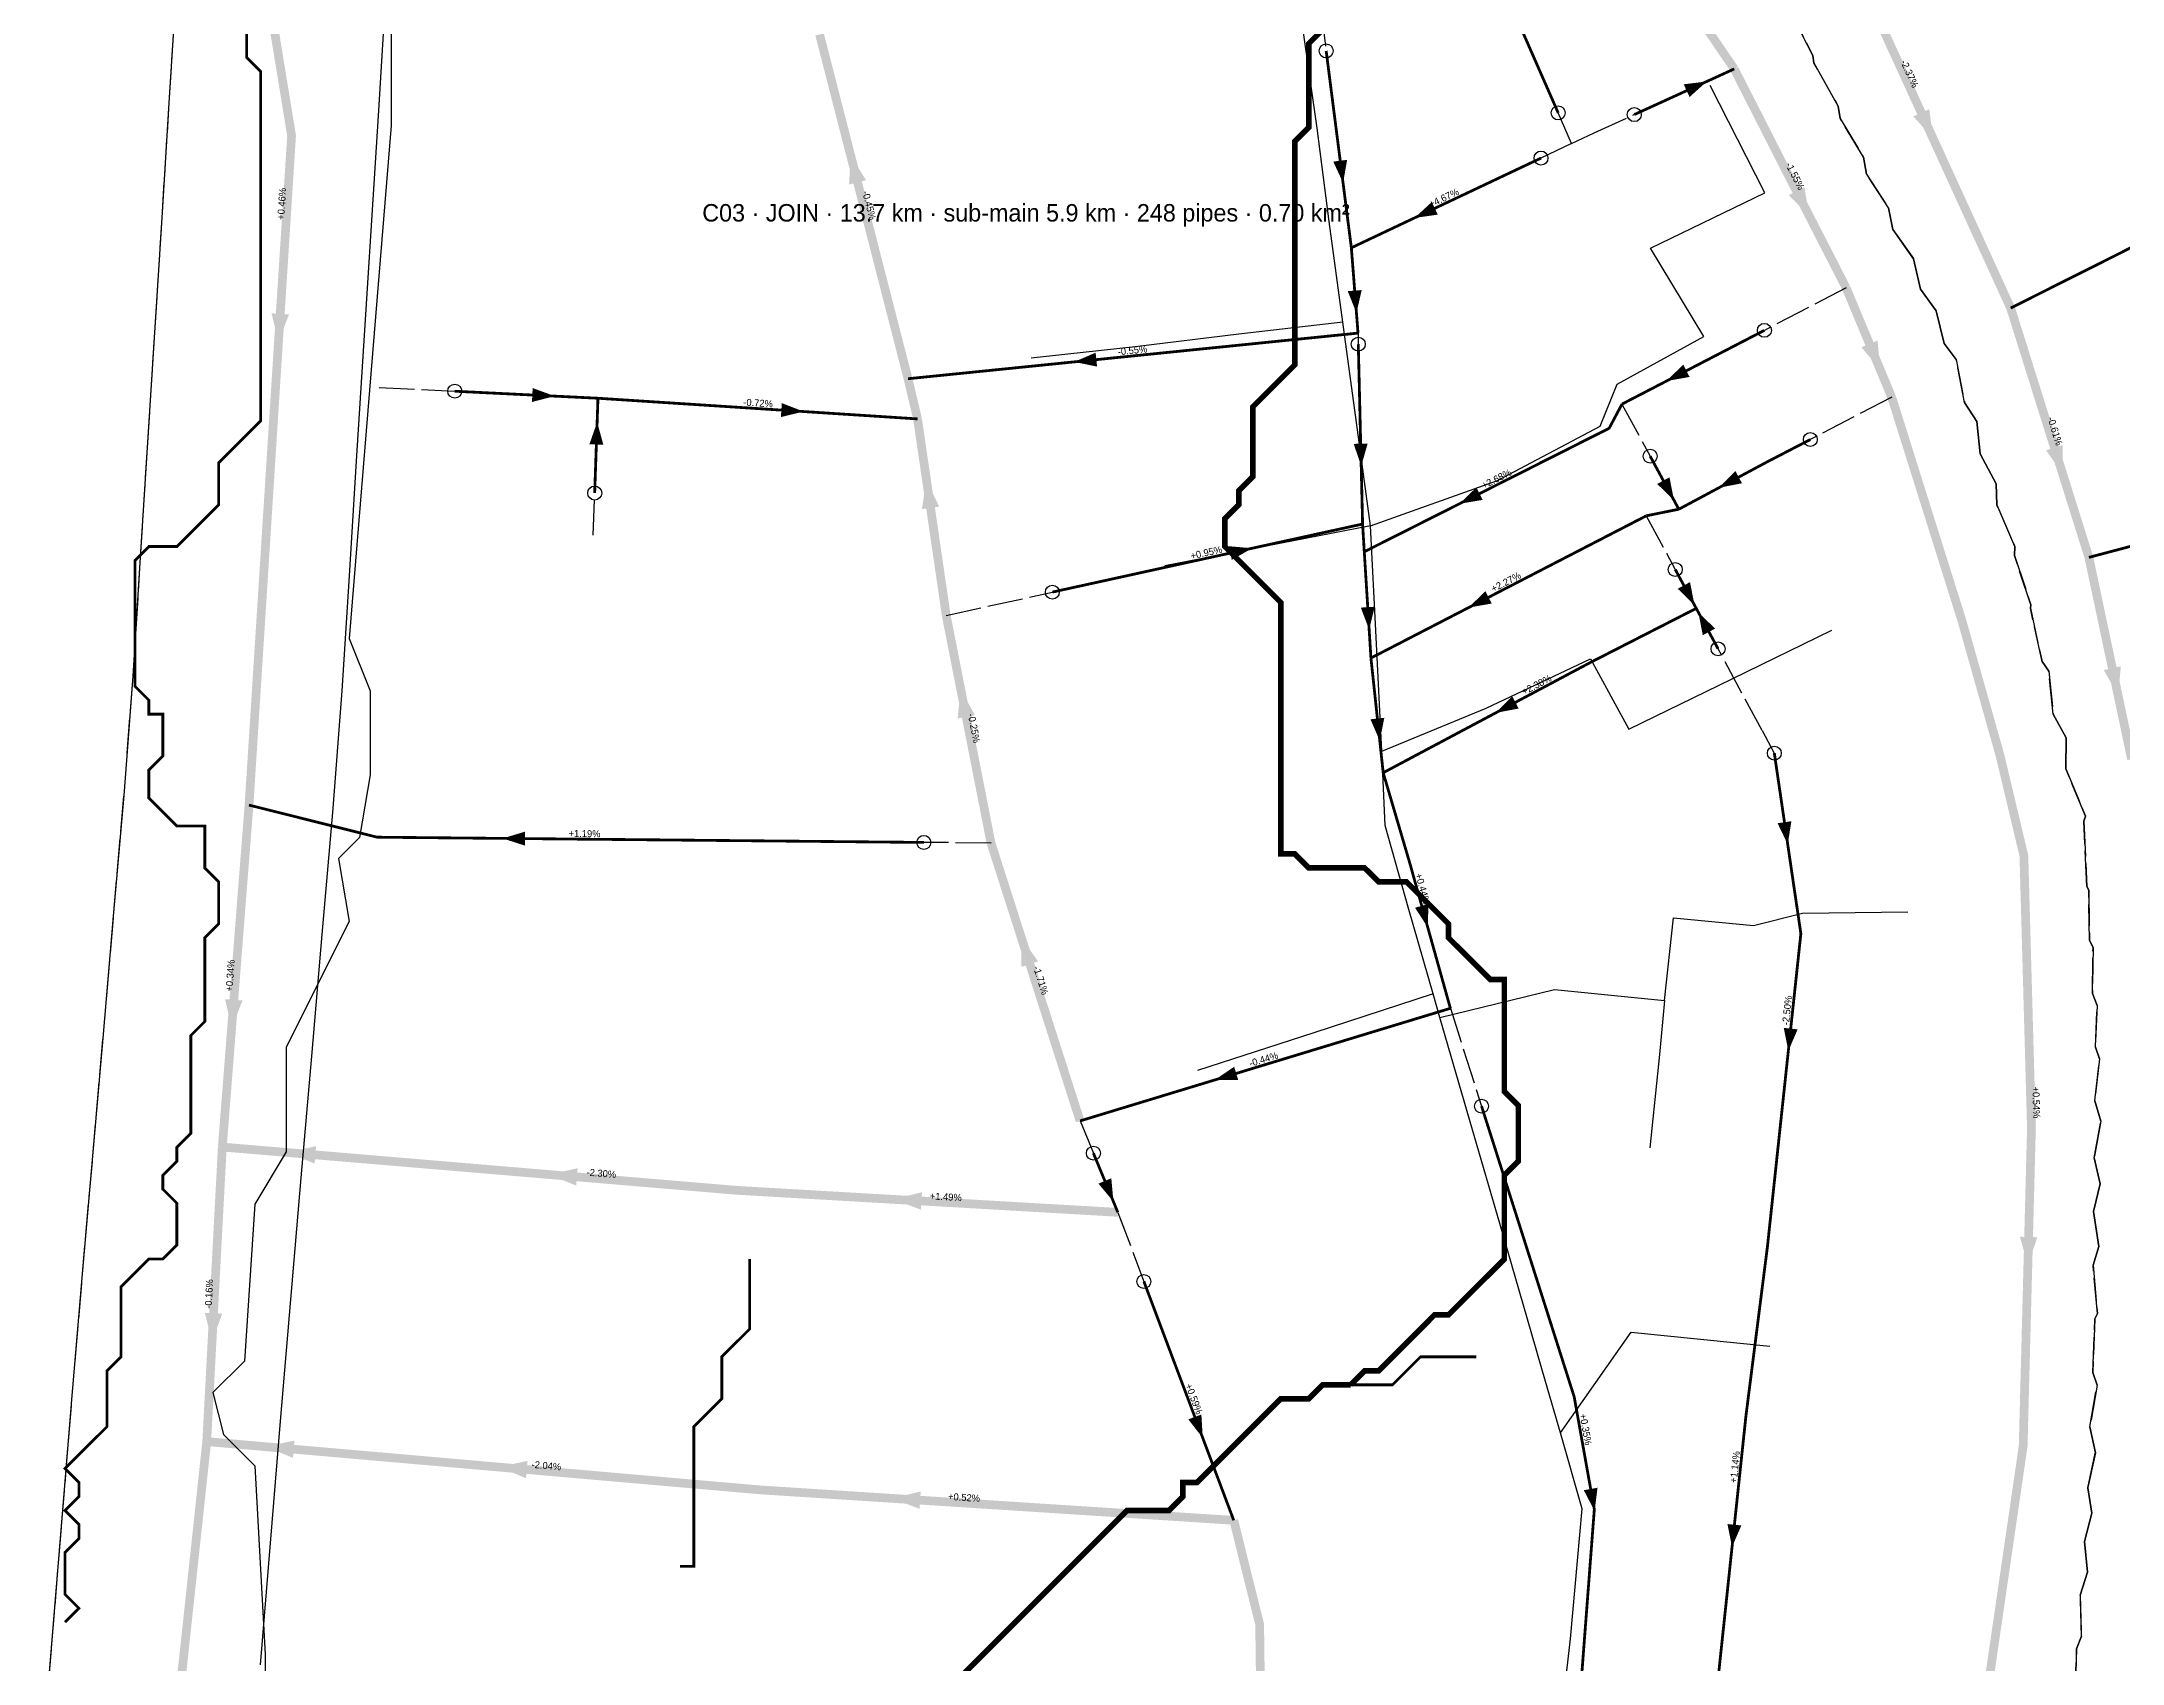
# Model space of a CAD drawing. Header units: metres. Extents: x 441395 to 476894, y 2561381 to 2578972.
# Drawn here: x 449893 to 450489, y 2567890 to 2568354 of the extents above; entities that cross this region are included whole.
import ezdxf
from ezdxf.enums import TextEntityAlignment as Align

# ---------------------------------------------------------------- set-up
doc = ezdxf.new("R2010")
doc.units = ezdxf.units.M
doc.header["$LTSCALE"] = 8
doc.linetypes.add('DASHDOT', pattern=[3.556, 2.54, -0.508, 0, -0.508])
doc.linetypes.add('DASHED', pattern=[1.524, 1.27, -0.254])
for name, color, linetype in [('A_ARROWS', 7, 'Continuous'), ('A_BRANCH', 7, 'Continuous'), ('A_BUILT_2006', 252, 'Continuous'), ('A_CATCH_LABEL', 7, 'Continuous'), ('A_CATCHMENTS', 7, 'Continuous'), ('A_ENVELOPE', 3, 'Continuous'), ('A_GRADIENT', 8, 'Continuous'), ('A_HEAD_GAP', 8, 'Continuous'), ('A_HEADS', 8, 'Continuous'), ('A_LATERAL', 7, 'Continuous'), ('A_STREAMS', 5, 'Continuous'), ('A_SUBMAIN', 7, 'Continuous'), ('A_WADI', 4, 'Continuous')]:
    doc.layers.add(name, color=color, linetype=linetype)

msp = doc.modelspace()

# ---------------------------------------------------------------- linework, layer by layer
at = {"layer": 'A_ARROWS', "color": 3}
for points in [[(450370.17, 2568342.84), (450365.18, 2568338.36), (450363.52, 2568342)], [(450124.93, 2568321.67), (450129.34, 2568314.54), (450124.5, 2568313.3)], [(450265.96, 2568313.77), (450263.16, 2568319.86), (450267.13, 2568320.37)], [(450399.47, 2568304.29), (450393.6, 2568310.27), (450398.05, 2568312.55)], [(450286.44, 2568303.74), (450291.37, 2568308.29), (450293.08, 2568304.67)], [(450269.79, 2568276.53), (450267.3, 2568282.75), (450271.29, 2568283.06)], [(449961.09, 2568268.26), (449959.1, 2568276.4), (449964.09, 2568276.08)], [(450419.79, 2568260.26), (450414.4, 2568266.68), (450419.02, 2568268.61)], [(450188.94, 2568262.49), (450195.1, 2568265.13), (450195.51, 2568261.15)], [(450358.59, 2568257.01), (450363.36, 2568261.73), (450365.19, 2568258.18)], [(450040.17, 2568252.69), (450033.68, 2568251.01), (450033.88, 2568255)], [(450111.49, 2568248.27), (450104.97, 2568246.69), (450105.23, 2568250.68)], [(450052.35, 2568245.22), (450054.12, 2568238.76), (450050.13, 2568238.89)], [(450271.16, 2568232.66), (450269, 2568239.01), (450273, 2568239.1)], [(450373.61, 2568226.46), (450378.31, 2568231.24), (450380.2, 2568227.72)], [(450146.66, 2568228.59), (450150.29, 2568221.04), (450145.34, 2568220.32)], [(450299.31, 2568221.87), (450304.12, 2568226.53), (450305.92, 2568222.96)], [(450360.72, 2568222.85), (450355.92, 2568227.53), (450359.44, 2568229.43)], [(450239.92, 2568209.11), (450234.1, 2568205.78), (450233.24, 2568209.69)], [(450301.93, 2568192.12), (450306.7, 2568196.84), (450308.53, 2568193.28)], [(450366.59, 2568192.82), (450361.8, 2568197.51), (450365.32, 2568199.41)], [(450273.43, 2568185.85), (450271.03, 2568192.11), (450275.02, 2568192.36)], [(450367.7, 2568190.78), (450372.49, 2568186.1), (450368.97, 2568184.2)], [(450156.48, 2568168.7), (450160.47, 2568161.33), (450155.57, 2568160.37)], [(450309.67, 2568161.96), (450314.38, 2568166.73), (450316.26, 2568163.2)], [(450276.47, 2568153.97), (450273.8, 2568160.12), (450277.78, 2568160.55)], [(450393.3, 2568124.31), (450390.39, 2568130.35), (450394.35, 2568130.93)], [(450025.28, 2568126), (450031.7, 2568127.94), (450031.66, 2568123.94)], [(450290.21, 2568100.51), (450286.57, 2568106.14), (450290.42, 2568107.21)], [(450173.81, 2568097.6), (450178.63, 2568090.74), (450173.87, 2568089.21)], [(449947.67, 2568071.79), (449945.8, 2568079.96), (449950.79, 2568079.57)], [(450393.47, 2568065.15), (450392.16, 2568071.73), (450396.14, 2568071.3)], [(450229.23, 2568056.82), (450234.77, 2568060.59), (450235.94, 2568056.76)], [(449963.67, 2568036.02), (449971.85, 2568037.84), (449971.44, 2568032.86)], [(450038.58, 2568029.72), (450046.76, 2568031.54), (450046.34, 2568026.56)], [(450200.19, 2568021.97), (450195.9, 2568027.12), (450199.59, 2568028.65)], [(450137.23, 2568022.61), (450145.36, 2568024.64), (450145.07, 2568019.65)], [(450462.07, 2568003.83), (450459.78, 2568011.89), (450464.78, 2568011.76)], [(449942.06, 2567981.98), (449939.99, 2567990.1), (449944.98, 2567989.83)], [(450225.77, 2567954.29), (450221.64, 2567959.58), (450225.38, 2567960.99)], [(449957.48, 2567951.75), (449965.67, 2567953.54), (449965.23, 2567948.56)], [(450024.22, 2567945.92), (450032.41, 2567947.72), (450031.97, 2567942.74)], [(450337.99, 2567933.35), (450334.9, 2567939.3), (450338.83, 2567940)], [(450136.86, 2567936.96), (450145, 2567938.94), (450144.68, 2567933.95)], [(450377.35, 2567923.03), (450376.04, 2567929.61), (450380.01, 2567929.19)]]:
    msp.add_solid(points, dxfattribs=at)
at = {"layer": 'A_ARROWS', "color": 2}
for points in [[(450434.89, 2568326.56), (450429.29, 2568332.79), (450433.84, 2568334.87)], [(450472.08, 2568230.29), (450467.3, 2568237.17), (450472.07, 2568238.67)], [(450487.91, 2568166.92), (450483.81, 2568174.23), (450488.7, 2568175.26)]]:
    msp.add_solid(points, dxfattribs=at)
at = {"layer": 'A_BRANCH', "color": 3, "const_width": 0.8}
for points in [[(450327.57, 2568333.81), (450301.79, 2568392.57)], [(450261.12, 2568351.57), (450268.33, 2568295.18)], [(450322.64, 2568320.87), (450268.33, 2568295.18)], [(450270.32, 2568267.57), (450271.55, 2568216.05)], [(450386.61, 2568271.53), (450345.83, 2568250.4)], [(450399.77, 2568240.26), (450387.22, 2568233.75), (450362.11, 2568220.29)], [(450353.9, 2568235.48), (450362.11, 2568220.29)], [(450182.7, 2568196.55), (450271.55, 2568216.05)], [(450389.46, 2568150.41), (450394.88, 2568113.5)], [(450145.91, 2568124.85), (449989.33, 2568126.35), (449952.65, 2568135.55)], [(450194.46, 2568035.84), (450201.46, 2568018.89)], [(450208.92, 2567999.08), (450234.65, 2567930.67)]]:
    msp.add_lwpolyline(points, dxfattribs=at)
at = {"layer": 'A_BRANCH', "color": 3, "linetype": 'DASHED', "const_width": 0.8}
for points in [[(450361.09, 2568203.03), (450367.1, 2568191.89)], [(450305.62, 2568049.31), (450332.14, 2567966.07), (450337.91, 2567933.81), (450332.28, 2567859.82)]]:
    msp.add_lwpolyline(points, dxfattribs=at)
at = {"layer": 'A_BUILT_2006', "color": 252}
for points in [[(449989.7, 2568332.96), (449991.77, 2568365.9)], [(450258.5, 2568329.47), (450254.65, 2568356.86)], [(450386.77, 2568310.92), (450371.08, 2568341.68)], [(449987.62, 2568300.03), (449989.7, 2568332.96)], [(450261.99, 2568302.7), (450258.5, 2568329.47)], [(450354.04, 2568295.11), (450386.77, 2568310.92)], [(450265.89, 2568273.89), (450261.99, 2568302.7)], [(449985.54, 2568267.09), (449987.62, 2568300.03)], [(450369.29, 2568269.78), (450354.04, 2568295.11)], [(450265.89, 2568273.89), (450236.08, 2568270.46)], [(450269.78, 2568245.15), (450265.89, 2568273.89)], [(449983.47, 2568234.16), (449985.54, 2568267.09)], [(450206.45, 2568266.83), (450176.63, 2568263.55)], [(450236.08, 2568270.46), (450206.45, 2568266.83)], [(450344.41, 2568256.12), (450369.29, 2568269.78)], [(450339.59, 2568244.1), (450344.41, 2568256.12)], [(450273.85, 2568215.5), (450269.78, 2568245.15)], [(450310.16, 2568228.52), (450339.59, 2568244.1)], [(449981.39, 2568201.22), (449983.47, 2568234.16)], [(450273.85, 2568215.5), (450310.16, 2568228.52)], [(450273.85, 2568215.5), (450244.46, 2568209.83)], [(450275.39, 2568183.62), (450273.85, 2568215.5)], [(450244.46, 2568209.83), (450214.96, 2568204.1)], [(449979.31, 2568168.29), (449981.39, 2568201.22)], [(450277.03, 2568150.95), (450275.39, 2568183.62)], [(450377.37, 2568171.67), (450405.95, 2568185.65)], [(450306.98, 2568163.31), (450336.81, 2568177.41)], [(450336.81, 2568177.41), (450347.79, 2568157.31)], [(450347.79, 2568157.31), (450377.37, 2568171.67)], [(449976.65, 2568133.39), (449979.31, 2568168.29)], [(450277.03, 2568150.95), (450306.98, 2568163.31)], [(450278, 2568129.7), (450277.03, 2568150.95)], [(449973.63, 2568098.52), (449976.65, 2568133.39)], [(450284.83, 2568105.65), (450278, 2568129.7)], [(450291.77, 2568081.46), (450284.83, 2568105.65)], [(450358.03, 2568079.57), (450360.58, 2568103.22)], [(450360.58, 2568103.22), (450383.47, 2568101.05)], [(450383.47, 2568101.05), (450397.54, 2568104.55)], [(450397.54, 2568104.55), (450427.66, 2568104.96)], [(449970.62, 2568063.65), (449973.63, 2568098.52)], [(450293.71, 2568074.67), (450326.53, 2568082.72)], [(450326.53, 2568082.72), (450358.03, 2568079.57)], [(450291.77, 2568081.46), (450257.54, 2568070.33)], [(450293.71, 2568074.67), (450291.77, 2568081.46)], [(450358.03, 2568079.57), (450356.59, 2568064.1)], [(450257.54, 2568070.33), (450224.26, 2568059.51)], [(450303.04, 2568042.56), (450293.71, 2568074.67)], [(449967.6, 2568028.78), (449970.62, 2568063.65)], [(450356.59, 2568064.1), (450353.8, 2568037.33)], [(450310.86, 2568015.68), (450303.04, 2568042.56)], [(449964.58, 2567993.91), (449967.6, 2568028.78)], [(450318.75, 2567988.32), (450310.86, 2568015.68)], [(449961.62, 2567959.04), (449964.58, 2567993.91)], [(450328.23, 2567955.77), (450323.95, 2567970.43), (450318.75, 2567988.32)], [(450328.23, 2567955.77), (450348.43, 2567984.59)], [(450348.43, 2567984.59), (450388.18, 2567980.52)], [(449958.76, 2567924.15), (449961.62, 2567959.04)], [(450334.44, 2567933.92), (450328.23, 2567955.77)], [(450331.06, 2567896.73), (450334.44, 2567933.92)], [(449955.91, 2567889.27), (449958.76, 2567924.15)], [(450326.7, 2567858.47), (450331.06, 2567896.73)]]:
    msp.add_lwpolyline(points, dxfattribs=at)
at = {"layer": 'A_CATCHMENTS', "color": 3, "linetype": 'DASHED'}
for points in [[(449893.25, 2567859.28), (449896.11, 2567894.16), (449896.11, 2567894.16), (449896.11, 2567894.16), (449898.96, 2567929.04), (449901.81, 2567963.93), (449901.83, 2567964.02), (449901.83, 2567964.12), (449904.79, 2567998.99), (449904.8, 2567999.04), (449904.8, 2567999.08), (449907.82, 2568033.95), (449910.84, 2568068.82), (449910.84, 2568068.82), (449910.84, 2568068.82), (449913.86, 2568103.69), (449916.85, 2568138.26), (449919.46, 2568172.46), (449921.51, 2568205), (449921.51, 2568205), (449921.51, 2568205), (449923.58, 2568237.93), (449923.58, 2568237.93), (449925.66, 2568270.87), (449925.66, 2568270.87), (449925.66, 2568270.87), (449927.74, 2568303.8), (449929.82, 2568336.74), (449931.89, 2568369.67)], [(450392.99, 2568364.71), (450400.52, 2568350.28), (450400.78, 2568348.14), (450407.77, 2568335.73), (450408.28, 2568332.19), (450414.99, 2568321.17), (450415.81, 2568316.3), (450422.19, 2568306.59), (450423.4, 2568300.4), (450429.35, 2568292), (450431.29, 2568283.33), (450435.84, 2568277.1), (450438.11, 2568267.8), (450441.55, 2568263.21), (450443.95, 2568250.86), (450447.41, 2568245.44), (450448.43, 2568236.16), (450452.99, 2568227.58), (450453.18, 2568221.54), (450458.32, 2568209.64), (450458.2, 2568207.01), (450462.94, 2568192.92), (450462.79, 2568191.96), (450466.12, 2568176.71), (450468.07, 2568173.87), (450469.3, 2568161.62), (450473.08, 2568154.8), (450472.92, 2568145.94), (450478.59, 2568132.4), (450478.1, 2568130.98), (450478.96, 2568112.25), (450479.51, 2568111.13), (450479.73, 2568096.9), (450480.72, 2568094.64), (450480.54, 2568081.54), (450481.89, 2568078.15), (450481.39, 2568066.19), (450482.57, 2568062.9), (450481.24, 2568050.79), (450482.96, 2568044.97), (450481.08, 2568034.47), (450482.76, 2568027.04), (450480.82, 2568019.1), (450482.39, 2568009.12), (450480.72, 2568003.73), (450481.97, 2567989.9), (450481.28, 2567988.34), (450480.64, 2567972.99), (450481.89, 2567969.42), (450479.83, 2567957.42), (450481.42, 2567950.05), (450479.23, 2567939.97), (450480.35, 2567932.69), (450478.29, 2567924.57), (450479.14, 2567915.79), (450477.08, 2567909.22), (450477.4, 2567897.53), (450476.04, 2567893.84), (450475.52, 2567879.81)]]:
    msp.add_lwpolyline(points, dxfattribs=at)
at = {"layer": 'A_CATCHMENTS', "color": 2, "linetype": 'DASHED'}
msp.add_lwpolyline([(450475.52, 2567879.81), (450476.04, 2567893.84), (450477.4, 2567897.53), (450477.08, 2567909.22), (450479.14, 2567915.79), (450478.29, 2567924.57), (450480.35, 2567932.69), (450479.23, 2567939.97), (450481.42, 2567950.05), (450479.83, 2567957.42), (450481.89, 2567969.42), (450480.64, 2567972.99), (450481.28, 2567988.34), (450481.97, 2567989.9), (450480.72, 2568003.73), (450482.39, 2568009.12), (450480.82, 2568019.1), (450482.76, 2568027.04), (450481.08, 2568034.47), (450482.96, 2568044.97), (450481.24, 2568050.79), (450482.57, 2568062.9), (450481.39, 2568066.19), (450481.89, 2568078.15), (450480.54, 2568081.54), (450480.72, 2568094.64), (450479.73, 2568096.9), (450479.51, 2568111.13), (450478.96, 2568112.25), (450478.1, 2568130.98), (450478.59, 2568132.4), (450472.92, 2568145.94), (450473.08, 2568154.8), (450469.3, 2568161.62), (450468.07, 2568173.87), (450466.12, 2568176.71), (450462.79, 2568191.96), (450462.94, 2568192.92), (450458.2, 2568207.01), (450458.32, 2568209.64), (450453.18, 2568221.54), (450452.99, 2568227.58), (450448.43, 2568236.16), (450447.41, 2568245.44), (450443.95, 2568250.86), (450441.55, 2568263.21), (450438.11, 2568267.8), (450435.84, 2568277.1), (450431.29, 2568283.33), (450429.35, 2568292), (450423.4, 2568300.4), (450422.19, 2568306.59), (450415.81, 2568316.3), (450414.99, 2568321.17), (450408.28, 2568332.19), (450407.77, 2568335.73), (450400.78, 2568348.14), (450400.52, 2568350.28), (450392.99, 2568364.71)], dxfattribs=at)
at = {"layer": 'A_ENVELOPE', "color": 3}
msp.add_lwpolyline([(449893.25, 2567859.28), (449896.11, 2567894.16), (449896.11, 2567894.16), (449896.11, 2567894.16), (449898.96, 2567929.04), (449901.81, 2567963.93), (449901.83, 2567964.02), (449901.83, 2567964.12), (449904.79, 2567998.99), (449904.8, 2567999.04), (449904.8, 2567999.08), (449907.82, 2568033.95), (449910.84, 2568068.82), (449910.84, 2568068.82), (449910.84, 2568068.82), (449913.86, 2568103.69), (449916.85, 2568138.26), (449919.46, 2568172.46), (449921.51, 2568205), (449921.51, 2568205), (449921.51, 2568205), (449923.58, 2568237.93), (449923.58, 2568237.93), (449925.66, 2568270.87), (449925.66, 2568270.87), (449925.66, 2568270.87), (449927.74, 2568303.8), (449929.82, 2568336.74), (449931.89, 2568369.67)], dxfattribs=at)
at = {"layer": 'A_HEAD_GAP', "color": 8, "linetype": 'DASHED'}
for points in [[(450258.11, 2568375.09), (450261.12, 2568351.57)], [(450331.42, 2568325.03), (450327.57, 2568333.81)], [(450331.42, 2568325.03), (450337.86, 2568328.07), (450349.36, 2568333.33)], [(450331.42, 2568325.03), (450322.64, 2568320.87)], [(450410.04, 2568283.66), (450386.61, 2568271.53)], [(450270.24, 2568270.74), (450270.32, 2568267.57)], [(449989.91, 2568255.15), (450011.57, 2568254.09)], [(450345.83, 2568250.4), (450353.9, 2568235.48)], [(450423.08, 2568252.36), (450399.77, 2568240.26)], [(450051.23, 2568212.87), (450051.64, 2568224.93)], [(450352.8, 2568218.41), (450361.09, 2568203.03)], [(450152.31, 2568189.88), (450182.7, 2568196.55)], [(450385.96, 2568156.92), (450373.34, 2568180.32)], [(450385.96, 2568156.92), (450389.46, 2568150.41)], [(450165.14, 2568124.67), (450145.91, 2568124.85)], [(450296.69, 2568077.33), (450305.62, 2568049.31)], [(450190.64, 2568045.08), (450194.46, 2568035.84)], [(450201.46, 2568018.89), (450208.92, 2567999.08)]]:
    msp.add_lwpolyline(points, dxfattribs=at)
at = {"layer": 'A_HEADS', "color": 3}
for centre in [(450261.12, 2568351.57), (450327.57, 2568333.81), (450349.36, 2568333.33), (450322.64, 2568320.87), (450386.61, 2568271.53), (450270.32, 2568267.57), (450011.57, 2568254.09), (450353.9, 2568235.48), (450399.77, 2568240.26), (450051.64, 2568224.93), (450361.09, 2568203.03), (450182.7, 2568196.55), (450373.34, 2568180.32), (450389.46, 2568150.41), (450145.91, 2568124.85), (450305.62, 2568049.31), (450194.46, 2568035.84), (450208.92, 2567999.08)]:
    msp.add_circle(centre, 2, dxfattribs=at)
at = {"layer": 'A_LATERAL', "color": 3, "linetype": 'DASHDOT', "const_width": 0.8}
for points in [[(450349.36, 2568333.33), (450377.98, 2568346.41)], [(450270.24, 2568270.74), (450141.37, 2568257.67)], [(450011.57, 2568254.09), (450052.58, 2568252.08)], [(450051.64, 2568224.93), (450052.58, 2568252.08)], [(450052.58, 2568252.08), (450144.1, 2568246.16)], [(450394.88, 2568113.5), (450397.06, 2568098.71), (450390.73, 2568039.5)], [(450296.69, 2568077.33), (450190.64, 2568045.08)]]:
    msp.add_lwpolyline(points, dxfattribs=at)
at = {"layer": 'A_LATERAL', "color": 2, "linetype": 'DASHED', "const_width": 0.8}
msp.add_lwpolyline([(450553.79, 2568326.47), (450457.14, 2568277.91)], dxfattribs=at)
at = {"layer": 'A_LATERAL', "color": 3, "const_width": 0.8}
for points in [[(450268.33, 2568295.18), (450270.24, 2568270.74)], [(450345.83, 2568250.4), (450342.16, 2568243.48), (450272.03, 2568208.11)], [(450362.11, 2568220.29), (450352.8, 2568218.41)], [(450352.8, 2568218.41), (450322.67, 2568202.84), (450273.94, 2568177.66)], [(450272.03, 2568208.11), (450273.94, 2568177.66)], [(450367.1, 2568191.89), (450336.43, 2568176.21), (450277.45, 2568144.81)], [(450373.34, 2568180.32), (450367.1, 2568191.89)], [(450273.94, 2568177.66), (450277.45, 2568144.81)], [(450390.73, 2568039.5), (450387.48, 2568009.02), (450381.34, 2567960.67), (450369.82, 2567851.94)]]:
    msp.add_lwpolyline(points, dxfattribs=at)
at = {"layer": 'A_LATERAL', "color": 3, "linetype": 'DASHED', "const_width": 0.8}
for points in [[(450271.55, 2568216.05), (450272.03, 2568208.11)], [(450277.45, 2568144.81), (450285.11, 2568118.77), (450296.69, 2568077.33)]]:
    msp.add_lwpolyline(points, dxfattribs=at)
at = {"layer": 'A_LATERAL', "color": 2, "linetype": 'DASHDOT', "const_width": 0.8}
msp.add_lwpolyline([(450514.27, 2568215.71), (450479.54, 2568206.49)], dxfattribs=at)
at = {"layer": 'A_STREAMS', "color": 5}
for points, const_width in [([(449951.98, 2568357.67), (449951.98, 2568353.67), (449951.98, 2568349.67), (449955.99, 2568345.66), (449955.99, 2568341.66), (449955.99, 2568337.66), (449955.99, 2568333.66), (449955.99, 2568329.66), (449955.99, 2568325.66), (449955.99, 2568321.65), (449955.99, 2568317.65), (449955.99, 2568313.65), (449955.99, 2568309.65), (449955.99, 2568305.65), (449955.99, 2568301.64), (449955.99, 2568297.64), (449955.99, 2568293.64), (449955.99, 2568289.64), (449955.99, 2568285.64), (449955.99, 2568281.64), (449955.99, 2568277.63), (449955.99, 2568273.63), (449955.99, 2568269.63), (449955.99, 2568265.63), (449955.99, 2568261.63), (449955.99, 2568257.62), (449955.99, 2568253.62), (449955.99, 2568249.62), (449955.99, 2568245.62), (449951.98, 2568241.62), (449947.98, 2568237.62), (449943.98, 2568233.61), (449943.98, 2568229.61), (449943.98, 2568225.61), (449943.98, 2568221.61), (449939.98, 2568217.61), (449935.98, 2568213.61), (449931.98, 2568209.6), (449927.97, 2568209.6), (449923.97, 2568209.6), (449919.97, 2568205.6), (449919.97, 2568201.6), (449919.97, 2568197.6), (449919.97, 2568193.6), (449919.97, 2568189.59), (449919.97, 2568185.59), (449919.97, 2568181.59), (449919.97, 2568177.59), (449919.97, 2568173.59), (449919.97, 2568169.59), (449923.97, 2568165.58), (449923.97, 2568161.58), (449927.97, 2568161.58), (449927.97, 2568157.58), (449927.97, 2568153.58), (449927.97, 2568149.58), (449923.97, 2568145.57), (449923.97, 2568141.57), (449923.97, 2568137.57), (449927.97, 2568133.57), (449931.98, 2568129.57), (449935.98, 2568129.57), (449939.98, 2568129.57), (449939.98, 2568125.57), (449939.98, 2568121.56), (449939.98, 2568117.56), (449943.98, 2568113.56), (449943.98, 2568109.56), (449943.98, 2568105.56), (449943.98, 2568101.56), (449939.98, 2568097.55), (449939.98, 2568093.55), (449939.98, 2568089.55), (449939.98, 2568085.55), (449939.98, 2568081.55), (449939.98, 2568077.54), (449939.98, 2568073.54), (449935.98, 2568069.54), (449935.98, 2568065.54), (449935.98, 2568061.54), (449935.98, 2568057.54), (449935.98, 2568053.53), (449935.98, 2568049.53), (449935.98, 2568045.53), (449935.98, 2568041.53), (449931.98, 2568037.53), (449931.98, 2568033.52), (449927.97, 2568029.52), (449927.97, 2568025.52), (449931.98, 2568021.52), (449931.98, 2568017.52), (449931.98, 2568013.52), (449931.98, 2568009.51), (449927.97, 2568005.51), (449923.97, 2568005.51), (449919.97, 2568001.51), (449915.97, 2567997.51), (449915.97, 2567993.51), (449915.97, 2567989.51), (449915.97, 2567985.5), (449915.97, 2567981.5), (449915.97, 2567977.5), (449911.97, 2567973.5), (449911.97, 2567969.5), (449911.97, 2567965.49), (449911.97, 2567961.49), (449911.97, 2567957.49), (449907.96, 2567953.49), (449903.96, 2567949.49), (449899.96, 2567945.49), (449903.96, 2567941.48), (449903.96, 2567937.48), (449899.96, 2567933.48), (449903.96, 2567929.48), (449903.96, 2567925.48), (449899.96, 2567921.48), (449899.96, 2567917.47), (449899.96, 2567913.47), (449899.96, 2567909.47), (449903.96, 2567905.47), (449899.96, 2567901.47)], 0.8), ([(450260.12, 2568357.67), (450256.12, 2568353.67), (450256.12, 2568349.67), (450256.12, 2568345.66), (450256.12, 2568341.66), (450256.12, 2568337.66), (450256.12, 2568333.66), (450256.12, 2568329.66), (450252.11, 2568325.66), (450252.11, 2568321.65), (450252.11, 2568317.65), (450252.11, 2568313.65), (450252.11, 2568309.65), (450252.11, 2568305.65), (450252.11, 2568301.64), (450252.11, 2568297.64), (450252.11, 2568293.64), (450252.11, 2568289.64), (450252.11, 2568285.64), (450252.11, 2568281.64), (450252.11, 2568277.63), (450252.11, 2568273.63), (450252.11, 2568269.63), (450252.11, 2568265.63), (450252.11, 2568261.63), (450248.11, 2568257.62), (450244.11, 2568253.62), (450240.11, 2568249.62), (450240.11, 2568245.62), (450240.11, 2568241.62), (450240.11, 2568237.62), (450240.11, 2568233.61), (450240.11, 2568229.61), (450236.11, 2568225.61), (450236.11, 2568221.61), (450232.11, 2568217.61), (450232.11, 2568213.61), (450232.11, 2568209.6), (450236.11, 2568205.6), (450240.11, 2568201.6), (450244.11, 2568197.6), (450248.11, 2568193.6), (450248.11, 2568189.59), (450248.11, 2568185.59), (450248.11, 2568181.59), (450248.11, 2568177.59), (450248.11, 2568173.59), (450248.11, 2568169.59), (450248.11, 2568165.58), (450248.11, 2568161.58), (450248.11, 2568157.58), (450248.11, 2568153.58), (450248.11, 2568149.58), (450248.11, 2568145.57), (450248.11, 2568141.57), (450248.11, 2568137.57), (450248.11, 2568133.57), (450248.11, 2568129.57), (450248.11, 2568125.57), (450248.11, 2568121.56), (450252.11, 2568121.56), (450256.12, 2568117.56), (450260.12, 2568117.56), (450264.12, 2568117.56), (450268.12, 2568117.56), (450272.12, 2568117.56), (450276.13, 2568113.56), (450280.13, 2568113.56), (450284.13, 2568113.56), (450288.13, 2568109.56), (450292.13, 2568105.56), (450296.13, 2568101.56), (450296.13, 2568097.55), (450300.14, 2568093.55), (450304.14, 2568089.55), (450308.14, 2568085.55), (450312.14, 2568085.55), (450312.14, 2568081.55), (450312.14, 2568077.54), (450312.14, 2568073.54), (450312.14, 2568069.54), (450312.14, 2568065.54), (450312.14, 2568061.54), (450312.14, 2568057.54), (450312.14, 2568053.53), (450316.14, 2568049.53), (450316.14, 2568045.53), (450316.14, 2568041.53), (450316.14, 2568037.53), (450316.14, 2568033.52), (450312.14, 2568029.52), (450312.14, 2568025.52), (450312.14, 2568021.52), (450312.14, 2568017.52), (450312.14, 2568013.52), (450312.14, 2568009.51), (450312.14, 2568005.51), (450308.14, 2568001.51), (450304.14, 2567997.51), (450300.14, 2567993.51), (450296.13, 2567989.51), (450292.13, 2567989.51), (450288.13, 2567985.5), (450284.13, 2567981.5), (450280.13, 2567977.5), (450276.13, 2567973.5), (450272.12, 2567973.5), (450268.12, 2567969.5)], 1.6), ([(450096.05, 2568005.51), (450096.05, 2568001.51), (450096.05, 2567997.51), (450096.05, 2567993.51), (450096.05, 2567989.51), (450096.05, 2567985.5), (450092.04, 2567981.5), (450088.04, 2567977.5), (450088.04, 2567973.5), (450088.04, 2567969.5), (450088.04, 2567965.49), (450084.04, 2567961.49), (450080.04, 2567957.49), (450080.04, 2567953.49), (450080.04, 2567949.49), (450080.04, 2567945.49), (450080.04, 2567941.48), (450080.04, 2567937.48), (450080.04, 2567933.48), (450080.04, 2567929.48), (450080.04, 2567925.48), (450080.04, 2567921.48), (450080.04, 2567917.47), (450076.04, 2567917.47)], 0.8), ([(450304.14, 2567977.5), (450300.14, 2567977.5), (450296.13, 2567977.5), (450292.13, 2567977.5), (450288.13, 2567977.5), (450284.13, 2567973.5), (450280.13, 2567969.5), (450276.13, 2567969.5), (450272.12, 2567969.5), (450268.12, 2567969.5)], 0.8), ([(450268.12, 2567969.5), (450264.12, 2567969.5), (450260.12, 2567969.5), (450256.12, 2567965.49), (450252.11, 2567965.49), (450248.11, 2567965.49), (450244.11, 2567961.49), (450240.11, 2567957.49), (450236.11, 2567953.49), (450232.11, 2567949.49), (450228.1, 2567945.49), (450224.1, 2567941.48), (450220.1, 2567941.48), (450220.1, 2567937.48), (450216.1, 2567933.48), (450212.1, 2567933.48), (450208.1, 2567933.48), (450204.09, 2567933.48), (450200.09, 2567929.48), (450196.09, 2567925.48), (450192.09, 2567921.48), (450188.09, 2567917.47), (450184.09, 2567913.47), (450180.08, 2567909.47), (450176.08, 2567905.47), (450172.08, 2567901.47), (450168.08, 2567897.46), (450164.08, 2567893.46), (450160.07, 2567889.46), (450156.07, 2567885.46)], 1.6)]:
    msp.add_lwpolyline(points, dxfattribs=dict(at, const_width=const_width))
at = {"layer": 'A_SUBMAIN', "color": 3, "linetype": 'DASHED', "const_width": 2.5}
for points in [[(449940.18, 2568478.09), (449964.84, 2568327.29), (449952.65, 2568135.55)], [(450152.31, 2568189.88), (450144.1, 2568246.16)], [(449952.65, 2568135.55), (449945, 2568037.59)], [(449940.54, 2567953.23), (449925.61, 2567814.17), (449912.79, 2567695.21), (449912.47, 2567635.88)], [(450328.89, 2567815.2), (450252.7, 2567819.82), (450242.91, 2567836.72), (450242.07, 2567900.85), (450234.65, 2567930.67)]]:
    msp.add_lwpolyline(points, dxfattribs=at)
at = {"layer": 'A_SUBMAIN', "color": 2, "linetype": 'DASHDOT', "const_width": 2.5}
for points in [[(450396.31, 2568410.9), (450457.14, 2568277.91)], [(450457.14, 2568277.91), (450479.54, 2568206.49)]]:
    msp.add_lwpolyline(points, dxfattribs=at)
at = {"layer": 'A_SUBMAIN', "color": 3, "linetype": 'DASHDOT', "const_width": 2.5}
for points in [[(450351.9, 2568384.73), (450377.98, 2568346.41)], [(450141.37, 2568257.67), (450116.05, 2568356.27)], [(450377.98, 2568346.41), (450393.94, 2568315.09), (450410.04, 2568283.66)], [(450410.04, 2568283.66), (450423.08, 2568252.36)], [(450144.1, 2568246.16), (450141.37, 2568257.67)], [(450165.14, 2568124.67), (450152.31, 2568189.88)], [(450190.64, 2568045.08), (450165.14, 2568124.67)], [(449945, 2568037.59), (449940.54, 2567953.23)], [(450102.72, 2568024.6), (450092.29, 2568025.2), (450004.14, 2568032.62)], [(450080.01, 2567941.05), (449995.33, 2567948.44)]]:
    msp.add_lwpolyline(points, dxfattribs=at)
at = {"layer": 'A_SUBMAIN', "color": 3, "const_width": 2.5}
for points in [[(450423.08, 2568252.36), (450443.2, 2568188.3), (450454.1, 2568149.72), (450460.93, 2568121.02), (450463.09, 2568043), (450460.72, 2567951.95), (450444.99, 2567844)], [(450004.14, 2568032.62), (449945, 2568037.59)], [(450201.46, 2568018.89), (450102.72, 2568024.6)], [(449995.33, 2567948.44), (449940.54, 2567953.23)], [(450234.65, 2567930.67), (450099.03, 2567939.39), (450080.01, 2567941.05)]]:
    msp.add_lwpolyline(points, dxfattribs=at)
at = {"layer": 'A_SUBMAIN', "color": 2, "const_width": 2.5}
msp.add_lwpolyline([(450479.54, 2568206.49), (450491.77, 2568148.69)], dxfattribs=at)
at = {"layer": 'A_WADI', "color": 4}
msp.add_lwpolyline([(449993.31, 2568453.24), (449993.31, 2568330.24), (449981.31, 2568183.24), (449987.31, 2568168.24), (449987.31, 2568144.24), (449984.31, 2568126.24), (449978.31, 2568120.24), (449981.31, 2568102.24), (449963.31, 2568066.24), (449963.31, 2568036.24), (449954.31, 2568021.24), (449951.31, 2567976.24), (449942.31, 2567967.24), (449945.31, 2567955.24), (449954.31, 2567946.24), (449957.31, 2567892.24), (449957.31, 2567880.24)], dxfattribs=at)

# ---------------------------------------------------------------- texts
at = {"layer": 'A_CATCH_LABEL', "color": 3}
msp.add_text('C03 · JOIN · 13.7 km · sub-main 5.9 km · 248 pipes · 0.70 km²', height=5, dxfattribs=at).set_placement((450175.15, 2568305.2), align=Align.MIDDLE_CENTER)
at = {"layer": 'A_GRADIENT', "color": 2}
for s, rotation, p in [('-2.37%', -65.42107, (450426.73, 2568344.4)), ('-0.61%', -72.58457, (450468.34, 2568242.2))]:
    msp.add_text(s, height=2, rotation=rotation, dxfattribs=at).set_placement(p, align=Align.BOTTOM_CENTER)
at = {"layer": 'A_GRADIENT', "color": 3}
for s, rotation, p in [('-1.55%', -62.87603, (450393.98, 2568315.01)), ('+0.46%', 86.36256, (449963.6, 2568307.67)), ('-0.45%', 284.40294, (450128.71, 2568306.97)), ('+4.67%', 25.32297, (450295.49, 2568308.02)), ('-0.55%', 5.79397, (450205.81, 2568264.2)), ('-0.72%', -3.70568, (450098.34, 2568249.12)), ('+2.68%', 26.76471, (450310.59, 2568227.56)), ('+0.95%', 12.37988, (450227.12, 2568206.3)), ('+2.27%', 27.32591, (450313.37, 2568198.03)), ('+2.38%', 28.02668, (450322.14, 2568168.6)), ('-0.25%', 281.12853, (450158.72, 2568157.27)), ('+1.19%', 359.45385, (450048.72, 2568125.78)), ('+0.44%', -74.39723, (450287.25, 2568111.12)), ('+0.34%', 85.53261, (449948.83, 2568086.57)), ('-1.71%', 287.76741, (450177.89, 2568084.88)), ('-2.50%', 83.90283, (450394.69, 2568076.54)), ('-0.44%', 16.91478, (450243.66, 2568061.2)), ('+0.54%', -88.41325, (450462.89, 2568050.31)), ('-2.30%', 355.19374, (450053.42, 2568028.47)), ('+1.49%', 356.69104, (450152.09, 2568021.75)), ('-0.16%', 86.97553, (449942.77, 2567995.41)), ('+0.59%', -69.38441, (450221.78, 2567964.88)), ('+0.35%', -79.8675, (450333.87, 2567956.42)), ('-2.04%', 355.0109, (450037.67, 2567944.75)), ('+1.14%', 83.95491, (450379.76, 2567945.78)), ('+0.52%', 356.32126, (450157.31, 2567935.64))]:
    msp.add_text(s, height=2, rotation=rotation, dxfattribs=at).set_placement(p, align=Align.BOTTOM_CENTER)

doc.saveas('drawing.dxf')
